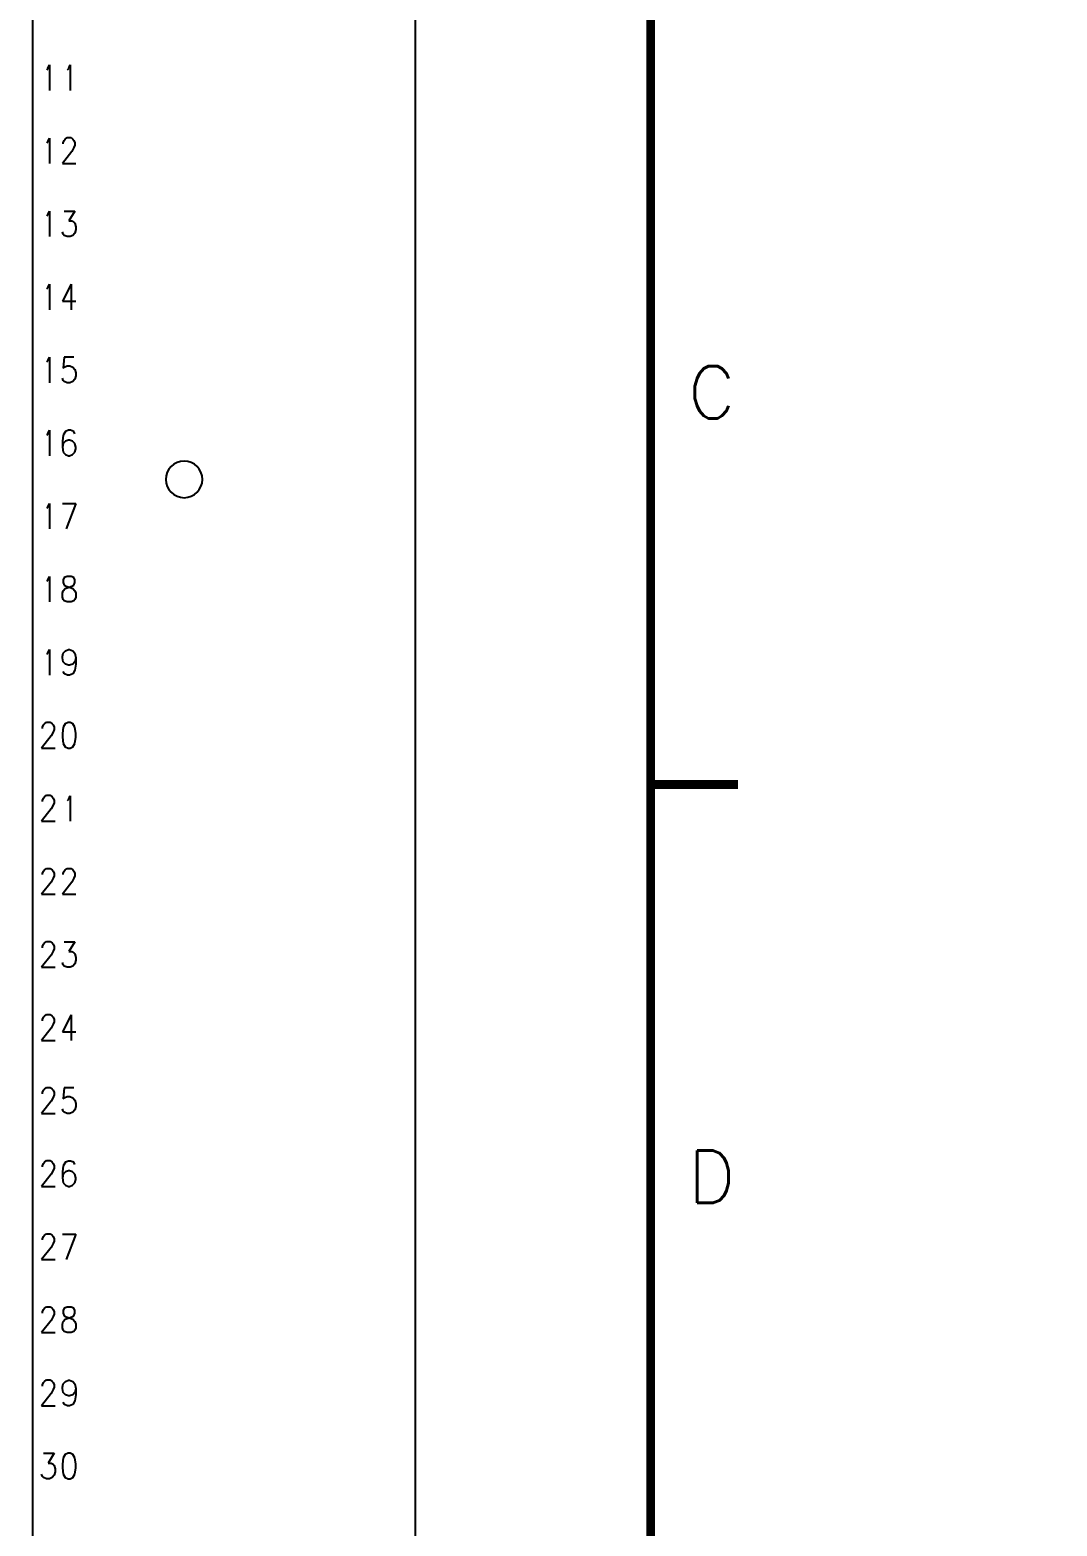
# Model space of a CAD drawing. Extents: x 295 to 953, y 10 to 290.
# Drawn here: x 846.4 to 905.3, y 107.5 to 193.3 of the extents above; entities that cross this region are included whole.
import ezdxf
from ezdxf.enums import TextEntityAlignment as Align

# ---------------------------------------------------------------- set-up
doc = ezdxf.new("R2010")
doc.units = 0
doc.header["$LTSCALE"] = 5
doc.header["$MEASUREMENT"] = 0
doc.layers.get('0').update_dxf_attribs({"linetype": 'CONTINUOUS', "lineweight": 25})
for name, color, linetype in [('13_C-SILK_GBR', 7, 'CONTINUOUS'), ('문자', 4, 'CONTINUOUS'), ('테두리', 3, 'CONTINUOUS')]:
    doc.layers.add(name, color=color, linetype=linetype)
doc.layers.add('6', color=6, linetype='CONTINUOUS', lineweight=13)
doc.styles.get("Standard").update_dxf_attribs({"font": 'simplex.shx'})
doc.styles.add('굴림체', font='')
doc.styles.get('굴림체').set_extended_font_data('GulimChe')

# ---------------------------------------------------------------- blocks, each defined once
blk = doc.blocks.new('C')
at = {"layer": '테두리'}
blk.add_line((405, 285), (405, 15), dxfattribs=at)
at = {"layer": '테두리', "const_width": 0.5}
for points in [[(15, 285), (15, 15), (405, 15), (405, 285), (15, 285)], [(410, 150), (405, 150)]]:
    blk.add_lwpolyline(points, dxfattribs=at)
at = {"layer": '문자'}
for s, p in [('C', (408.5, 172.5)), ('D', (408.5, 127.5))]:
    blk.add_text(s, height=3, dxfattribs=at).set_placement(p, align=Align.MIDDLE)

msp = doc.modelspace()

# ---------------------------------------------------------------- linework, layer by layer
at = {"layer": '13_C-SILK_GBR'}
for p, q in [((868.478, 88.3), (868.478, 246.7)), ((846.533, 98.2), (846.533, 236.8)), ((847.343, 191.001), (847.404, 191.069)), ((847.404, 191.069), (847.496, 191.27)), ((847.496, 191.27), (847.496, 189.808)), ((848.531, 191.001), (848.592, 191.069)), ((848.592, 191.069), (848.684, 191.27)), ((848.684, 191.27), (848.684, 189.808)), ((847.404, 186.878), (847.496, 187.079)), ((847.496, 187.079), (847.496, 185.617)), ((848.39, 187.011), (848.499, 187.102)), ((848.499, 187.102), (848.724, 187.102)), ((848.724, 187.102), (848.831, 187.011)), ((847.343, 186.81), (847.404, 186.878)), ((848.777, 186.315), (848.229, 185.617)), ((848.283, 186.81), (848.338, 186.945)), ((848.283, 186.742), (848.283, 186.81)), ((848.338, 186.945), (848.39, 187.011)), ((848.885, 186.539), (848.777, 186.315)), ((848.831, 187.011), (848.885, 186.945)), ((848.885, 186.945), (848.94, 186.81)), ((848.94, 186.675), (848.885, 186.539)), ((848.94, 186.81), (848.94, 186.675)), ((848.229, 185.617), (849.001, 185.617)), ((847.404, 182.687), (847.496, 182.888)), ((847.496, 182.888), (847.496, 181.426)), ((848.338, 182.888), (848.94, 182.888)), ((848.94, 182.888), (848.607, 182.325)), ((847.343, 182.619), (847.404, 182.687)), ((848.607, 182.325), (848.777, 182.325)), ((848.777, 182.325), (848.885, 182.259)), ((848.885, 182.259), (848.94, 182.192)), ((848.94, 182.192), (849.001, 181.989)), ((849.001, 181.989), (849.001, 181.83)), ((848.283, 181.561), (848.229, 181.697)), ((848.338, 181.494), (848.283, 181.561)), ((848.499, 181.426), (848.338, 181.494)), ((848.669, 181.426), (848.499, 181.426)), ((848.831, 181.494), (848.669, 181.426)), ((848.94, 181.629), (848.831, 181.494)), ((849.001, 181.83), (848.94, 181.629)), ((847.404, 178.496), (847.496, 178.697)), ((847.496, 178.697), (847.496, 177.235)), ((848.739, 178.697), (848.229, 177.73)), ((848.739, 178.697), (848.739, 177.235)), ((847.343, 178.428), (847.404, 178.496)), ((848.229, 177.73), (849.001, 177.73)), ((847.343, 174.237), (847.404, 174.305)), ((847.404, 174.305), (847.496, 174.506)), ((847.496, 174.506), (847.496, 173.044)), ((848.338, 174.506), (848.283, 173.877)), ((848.885, 174.506), (848.338, 174.506)), ((848.283, 173.877), (848.338, 173.943)), ((848.338, 173.943), (848.499, 174.011)), ((848.499, 174.011), (848.661, 174.011)), ((848.661, 174.011), (848.831, 173.943)), ((848.831, 173.943), (848.94, 173.81)), ((848.94, 173.81), (849.001, 173.607)), ((849.001, 173.448), (848.94, 173.247)), ((849.001, 173.607), (849.001, 173.448)), ((848.283, 173.179), (848.229, 173.315)), ((848.338, 173.112), (848.283, 173.179)), ((848.499, 173.044), (848.338, 173.112)), ((848.661, 173.044), (848.499, 173.044)), ((848.831, 173.112), (848.661, 173.044)), ((848.94, 173.247), (848.831, 173.112)), ((847.343, 170.046), (847.404, 170.114)), ((847.404, 170.114), (847.496, 170.315)), ((847.496, 170.315), (847.496, 168.853)), ((848.283, 170.046), (848.229, 169.686)), ((848.407, 170.247), (848.283, 170.046)), ((848.584, 170.315), (848.407, 170.247)), ((848.699, 170.315), (848.584, 170.315)), ((848.877, 170.247), (848.699, 170.315)), ((848.94, 170.114), (848.877, 170.247)), ((848.229, 169.686), (848.229, 169.348)), ((848.283, 169.551), (848.229, 169.348)), ((848.229, 169.348), (848.283, 169.056)), ((848.407, 169.686), (848.283, 169.551)), ((848.584, 169.752), (848.407, 169.686)), ((848.638, 169.752), (848.584, 169.752)), ((848.816, 169.686), (848.638, 169.752)), ((848.94, 169.551), (848.816, 169.686)), ((849.001, 169.348), (848.94, 169.551)), ((848.94, 169.056), (849.001, 169.257)), ((849.001, 169.257), (849.001, 169.348)), ((848.283, 169.056), (848.407, 168.921)), ((848.407, 168.921), (848.584, 168.853)), ((848.584, 168.853), (848.638, 168.853)), ((848.638, 168.853), (848.816, 168.921)), ((848.816, 168.921), (848.94, 169.056)), ((847.343, 165.855), (847.404, 165.923)), ((847.404, 165.923), (847.496, 166.124)), ((847.496, 166.124), (847.496, 164.662)), ((848.229, 166.124), (849.001, 166.124)), ((849.001, 166.124), (848.445, 164.662)), ((847.343, 161.664), (847.404, 161.732)), ((847.404, 161.732), (847.496, 161.933)), ((847.496, 161.933), (847.496, 160.471)), ((848.338, 161.865), (848.283, 161.732)), ((848.283, 161.732), (848.283, 161.596)), ((848.283, 161.596), (848.338, 161.438)), ((848.499, 161.933), (848.338, 161.865)), ((848.338, 161.438), (848.445, 161.37)), ((848.445, 161.37), (848.669, 161.304)), ((848.724, 161.933), (848.499, 161.933)), ((848.554, 161.304), (848.777, 161.37)), ((848.885, 161.865), (848.724, 161.933)), ((848.777, 161.37), (848.885, 161.438)), ((848.94, 161.732), (848.885, 161.865)), ((848.885, 161.438), (848.94, 161.596)), ((848.94, 161.596), (848.94, 161.732)), ((848.229, 160.966), (848.283, 161.101)), ((848.229, 160.742), (848.229, 160.966)), ((848.283, 160.606), (848.229, 160.742)), ((848.283, 161.101), (848.39, 161.237)), ((848.338, 160.539), (848.283, 160.606)), ((848.499, 160.471), (848.338, 160.539)), ((848.39, 161.237), (848.554, 161.304)), ((848.669, 161.304), (848.831, 161.237)), ((848.885, 160.539), (848.724, 160.471)), ((848.831, 161.237), (848.94, 161.101)), ((848.94, 160.606), (848.885, 160.539)), ((848.94, 161.101), (849.001, 160.966)), ((849.001, 160.742), (848.94, 160.606)), ((849.001, 160.966), (849.001, 160.742)), ((848.724, 160.471), (848.499, 160.471)), ((847.343, 157.473), (847.404, 157.541)), ((847.404, 157.541), (847.496, 157.742)), ((847.496, 157.742), (847.496, 156.28)), ((848.229, 157.338), (848.283, 157.541)), ((848.229, 157.27), (848.229, 157.338)), ((848.283, 157.046), (848.229, 157.27)), ((848.283, 157.541), (848.407, 157.674)), ((848.407, 156.91), (848.283, 157.046)), ((848.407, 157.674), (848.584, 157.742)), ((848.584, 157.742), (848.638, 157.742)), ((848.638, 157.742), (848.823, 157.674)), ((848.823, 157.674), (848.94, 157.541)), ((848.94, 157.046), (848.823, 156.91)), ((848.94, 157.541), (849.001, 157.27)), ((849.001, 157.27), (848.94, 157.046)), ((849.001, 157.27), (849.001, 156.91)), ((848.344, 156.348), (848.283, 156.483)), ((848.522, 156.28), (848.344, 156.348)), ((848.584, 156.843), (848.407, 156.91)), ((848.638, 156.28), (848.522, 156.28)), ((848.638, 156.843), (848.584, 156.843)), ((848.823, 156.91), (848.638, 156.843)), ((848.823, 156.348), (848.638, 156.28)), ((848.94, 156.551), (848.823, 156.348)), ((849.001, 156.91), (848.94, 156.551)), ((847.589, 152.787), (847.041, 152.089)), ((847.095, 153.282), (847.15, 153.417)), ((847.095, 153.214), (847.095, 153.282)), ((847.15, 153.417), (847.202, 153.483)), ((847.202, 153.483), (847.311, 153.574)), ((847.311, 153.574), (847.536, 153.574)), ((847.536, 153.574), (847.643, 153.483)), ((847.697, 153.011), (847.589, 152.787)), ((847.643, 153.483), (847.697, 153.417)), ((847.697, 153.417), (847.752, 153.282)), ((847.752, 153.147), (847.697, 153.011)), ((847.752, 153.282), (847.752, 153.147)), ((848.283, 153.282), (848.229, 152.922)), ((848.229, 152.922), (848.229, 152.719)), ((848.39, 153.483), (848.283, 153.282)), ((848.56, 153.551), (848.39, 153.483)), ((848.669, 153.551), (848.56, 153.551)), ((848.831, 153.483), (848.669, 153.551)), ((848.94, 153.282), (848.831, 153.483)), ((849.001, 152.922), (848.94, 153.282)), ((849.001, 152.719), (849.001, 152.922)), ((847.041, 152.089), (847.813, 152.089)), ((848.229, 152.719), (848.283, 152.36)), ((848.283, 152.36), (848.39, 152.157)), ((848.39, 152.157), (848.56, 152.089)), ((848.56, 152.089), (848.669, 152.089)), ((848.669, 152.089), (848.831, 152.157)), ((848.831, 152.157), (848.94, 152.36)), ((848.94, 152.36), (849.001, 152.719)), ((847.202, 149.292), (847.311, 149.383)), ((847.311, 149.383), (847.536, 149.383)), ((847.536, 149.383), (847.643, 149.292)), ((848.592, 149.159), (848.684, 149.36)), ((848.684, 149.36), (848.684, 147.898)), ((847.589, 148.596), (847.041, 147.898)), ((847.095, 149.091), (847.15, 149.226)), ((847.095, 149.023), (847.095, 149.091)), ((847.15, 149.226), (847.202, 149.292)), ((847.697, 148.82), (847.589, 148.596)), ((847.643, 149.292), (847.697, 149.226)), ((847.697, 149.226), (847.752, 149.091)), ((847.752, 148.956), (847.697, 148.82)), ((847.752, 149.091), (847.752, 148.956)), ((848.531, 149.091), (848.592, 149.159)), ((847.041, 147.898), (847.813, 147.898)), ((847.095, 144.9), (847.15, 145.035)), ((847.15, 145.035), (847.202, 145.101)), ((847.202, 145.101), (847.311, 145.192)), ((847.311, 145.192), (847.536, 145.192)), ((847.536, 145.192), (847.643, 145.101)), ((847.643, 145.101), (847.697, 145.035)), ((847.697, 145.035), (847.752, 144.9)), ((848.283, 144.9), (848.338, 145.035)), ((848.338, 145.035), (848.39, 145.101)), ((848.39, 145.101), (848.499, 145.192)), ((848.499, 145.192), (848.724, 145.192)), ((848.724, 145.192), (848.831, 145.101)), ((848.831, 145.101), (848.885, 145.035)), ((848.885, 145.035), (848.94, 144.9)), ((847.589, 144.405), (847.041, 143.707)), ((847.095, 144.832), (847.095, 144.9)), ((847.697, 144.629), (847.589, 144.405)), ((847.752, 144.765), (847.697, 144.629)), ((847.752, 144.9), (847.752, 144.765)), ((848.777, 144.405), (848.229, 143.707)), ((848.283, 144.832), (848.283, 144.9)), ((848.885, 144.629), (848.777, 144.405)), ((848.94, 144.765), (848.885, 144.629)), ((848.94, 144.9), (848.94, 144.765)), ((847.041, 143.707), (847.813, 143.707)), ((848.229, 143.707), (849.001, 143.707)), ((847.095, 140.709), (847.15, 140.844)), ((847.15, 140.844), (847.202, 140.91)), ((847.202, 140.91), (847.311, 141.001)), ((847.311, 141.001), (847.536, 141.001)), ((847.536, 141.001), (847.643, 140.91)), ((847.643, 140.91), (847.697, 140.844)), ((847.697, 140.844), (847.752, 140.709)), ((848.338, 140.978), (848.94, 140.978)), ((848.94, 140.978), (848.607, 140.415)), ((847.589, 140.214), (847.041, 139.516)), ((847.095, 140.641), (847.095, 140.709)), ((847.697, 140.438), (847.589, 140.214)), ((847.752, 140.574), (847.697, 140.438)), ((847.752, 140.709), (847.752, 140.574)), ((848.607, 140.415), (848.777, 140.415)), ((848.777, 140.415), (848.885, 140.349)), ((848.885, 140.349), (848.94, 140.282)), ((848.94, 140.282), (849.001, 140.079)), ((849.001, 139.92), (848.94, 139.719)), ((849.001, 140.079), (849.001, 139.92)), ((847.041, 139.516), (847.813, 139.516)), ((848.283, 139.651), (848.229, 139.787)), ((848.338, 139.584), (848.283, 139.651)), ((848.499, 139.516), (848.338, 139.584)), ((848.669, 139.516), (848.499, 139.516)), ((848.831, 139.584), (848.669, 139.516)), ((848.94, 139.719), (848.831, 139.584)), ((847.095, 136.518), (847.15, 136.653)), ((847.095, 136.45), (847.095, 136.518)), ((847.15, 136.653), (847.202, 136.719)), ((847.202, 136.719), (847.311, 136.81)), ((847.311, 136.81), (847.536, 136.81)), ((847.536, 136.81), (847.643, 136.719)), ((847.643, 136.719), (847.697, 136.653)), ((847.697, 136.653), (847.752, 136.518)), ((847.752, 136.518), (847.752, 136.383)), ((848.739, 136.787), (848.229, 135.82)), ((848.739, 136.787), (848.739, 135.325)), ((847.589, 136.023), (847.041, 135.325)), ((847.697, 136.247), (847.589, 136.023)), ((847.752, 136.383), (847.697, 136.247)), ((848.229, 135.82), (849.001, 135.82)), ((847.041, 135.325), (847.813, 135.325)), ((847.095, 132.327), (847.15, 132.462)), ((847.095, 132.259), (847.095, 132.327)), ((847.15, 132.462), (847.202, 132.528)), ((847.202, 132.528), (847.311, 132.619)), ((847.311, 132.619), (847.536, 132.619)), ((847.536, 132.619), (847.643, 132.528)), ((847.643, 132.528), (847.697, 132.462)), ((847.697, 132.462), (847.752, 132.327)), ((847.752, 132.192), (847.697, 132.056)), ((847.752, 132.327), (847.752, 132.192)), ((848.338, 132.596), (848.283, 131.967)), ((848.885, 132.596), (848.338, 132.596)), ((847.589, 131.832), (847.041, 131.134)), ((847.697, 132.056), (847.589, 131.832)), ((848.283, 131.269), (848.229, 131.405)), ((848.283, 131.967), (848.338, 132.033)), ((848.338, 132.033), (848.499, 132.101)), ((848.499, 132.101), (848.661, 132.101)), ((848.661, 132.101), (848.831, 132.033)), ((848.831, 132.033), (848.94, 131.9)), ((848.94, 131.337), (848.831, 131.202)), ((848.94, 131.9), (849.001, 131.697)), ((849.001, 131.538), (848.94, 131.337)), ((849.001, 131.697), (849.001, 131.538)), ((847.041, 131.134), (847.813, 131.134)), ((848.338, 131.202), (848.283, 131.269)), ((848.499, 131.134), (848.338, 131.202)), ((848.661, 131.134), (848.499, 131.134)), ((848.831, 131.202), (848.661, 131.134)), ((847.095, 128.136), (847.15, 128.271)), ((847.095, 128.068), (847.095, 128.136)), ((847.15, 128.271), (847.202, 128.337)), ((847.202, 128.337), (847.311, 128.428)), ((847.311, 128.428), (847.536, 128.428)), ((847.536, 128.428), (847.643, 128.337)), ((847.643, 128.337), (847.697, 128.271)), ((847.697, 128.271), (847.752, 128.136)), ((847.752, 128.001), (847.697, 127.865)), ((847.752, 128.136), (847.752, 128.001)), ((848.283, 128.136), (848.229, 127.776)), ((848.407, 128.337), (848.283, 128.136)), ((848.584, 128.405), (848.407, 128.337)), ((848.699, 128.405), (848.584, 128.405)), ((848.877, 128.337), (848.699, 128.405)), ((848.94, 128.204), (848.877, 128.337)), ((847.589, 127.641), (847.041, 126.943)), ((847.697, 127.865), (847.589, 127.641)), ((848.229, 127.776), (848.229, 127.438)), ((848.283, 127.641), (848.229, 127.438)), ((848.229, 127.438), (848.283, 127.146)), ((848.407, 127.776), (848.283, 127.641)), ((848.283, 127.146), (848.407, 127.011)), ((848.584, 127.842), (848.407, 127.776)), ((848.407, 127.011), (848.584, 126.943)), ((848.638, 127.842), (848.584, 127.842)), ((848.816, 127.776), (848.638, 127.842)), ((848.638, 126.943), (848.816, 127.011)), ((848.94, 127.641), (848.816, 127.776)), ((848.816, 127.011), (848.94, 127.146)), ((849.001, 127.438), (848.94, 127.641)), ((848.94, 127.146), (849.001, 127.347)), ((849.001, 127.347), (849.001, 127.438)), ((847.041, 126.943), (847.813, 126.943)), ((848.584, 126.943), (848.638, 126.943)), ((847.095, 123.945), (847.15, 124.08)), ((847.095, 123.877), (847.095, 123.945)), ((847.15, 124.08), (847.202, 124.146)), ((847.202, 124.146), (847.311, 124.237)), ((847.311, 124.237), (847.536, 124.237)), ((847.536, 124.237), (847.643, 124.146)), ((847.697, 123.674), (847.589, 123.45)), ((847.643, 124.146), (847.697, 124.08)), ((847.697, 124.08), (847.752, 123.945)), ((847.752, 123.81), (847.697, 123.674)), ((847.752, 123.945), (847.752, 123.81)), ((848.229, 124.214), (849.001, 124.214)), ((849.001, 124.214), (848.445, 122.752)), ((847.589, 123.45), (847.041, 122.752)), ((847.041, 122.752), (847.813, 122.752)), ((847.095, 119.754), (847.15, 119.889)), ((847.095, 119.686), (847.095, 119.754)), ((847.15, 119.889), (847.202, 119.955)), ((847.202, 119.955), (847.311, 120.046)), ((847.311, 120.046), (847.536, 120.046)), ((847.536, 120.046), (847.643, 119.955)), ((847.697, 119.483), (847.589, 119.259)), ((847.643, 119.955), (847.697, 119.889)), ((847.697, 119.889), (847.752, 119.754)), ((847.752, 119.619), (847.697, 119.483)), ((847.752, 119.754), (847.752, 119.619)), ((848.338, 119.955), (848.283, 119.822)), ((848.283, 119.822), (848.283, 119.686)), ((848.283, 119.686), (848.338, 119.528)), ((848.283, 119.191), (848.39, 119.327)), ((848.499, 120.023), (848.338, 119.955)), ((848.338, 119.528), (848.445, 119.46)), ((848.39, 119.327), (848.554, 119.394)), ((848.445, 119.46), (848.669, 119.394)), ((848.724, 120.023), (848.499, 120.023)), ((848.554, 119.394), (848.777, 119.46)), ((848.669, 119.394), (848.831, 119.327)), ((848.885, 119.955), (848.724, 120.023)), ((848.777, 119.46), (848.885, 119.528)), ((848.831, 119.327), (848.94, 119.191)), ((848.94, 119.822), (848.885, 119.955)), ((848.885, 119.528), (848.94, 119.686)), ((848.94, 119.686), (848.94, 119.822)), ((847.589, 119.259), (847.041, 118.561)), ((847.041, 118.561), (847.813, 118.561)), ((848.229, 119.056), (848.283, 119.191)), ((848.229, 118.832), (848.229, 119.056)), ((848.283, 118.696), (848.229, 118.832)), ((848.338, 118.629), (848.283, 118.696)), ((848.499, 118.561), (848.338, 118.629)), ((848.724, 118.561), (848.499, 118.561)), ((848.885, 118.629), (848.724, 118.561)), ((848.94, 118.696), (848.885, 118.629)), ((848.94, 119.191), (849.001, 119.056)), ((849.001, 118.832), (848.94, 118.696)), ((849.001, 119.056), (849.001, 118.832)), ((847.202, 115.764), (847.311, 115.855)), ((847.311, 115.855), (847.536, 115.855)), ((847.536, 115.855), (847.643, 115.764)), ((847.589, 115.068), (847.041, 114.37)), ((847.095, 115.563), (847.15, 115.698)), ((847.095, 115.495), (847.095, 115.563)), ((847.15, 115.698), (847.202, 115.764)), ((847.697, 115.292), (847.589, 115.068)), ((847.643, 115.764), (847.697, 115.698)), ((847.697, 115.698), (847.752, 115.563)), ((847.752, 115.428), (847.697, 115.292)), ((847.752, 115.563), (847.752, 115.428)), ((848.229, 115.428), (848.283, 115.631)), ((848.229, 115.36), (848.229, 115.428)), ((848.283, 115.136), (848.229, 115.36)), ((848.283, 115.631), (848.407, 115.764)), ((848.407, 115), (848.283, 115.136)), ((848.407, 115.764), (848.584, 115.832)), ((848.584, 114.933), (848.407, 115)), ((848.584, 115.832), (848.638, 115.832)), ((848.638, 115.832), (848.823, 115.764)), ((848.823, 115), (848.638, 114.933)), ((848.823, 115.764), (848.94, 115.631)), ((848.94, 115.136), (848.823, 115)), ((848.94, 115.631), (849.001, 115.36)), ((849.001, 115.36), (848.94, 115.136)), ((849.001, 115), (848.94, 114.641)), ((849.001, 115.36), (849.001, 115)), ((847.041, 114.37), (847.813, 114.37)), ((848.344, 114.438), (848.283, 114.573)), ((848.522, 114.37), (848.344, 114.438)), ((848.638, 114.37), (848.522, 114.37)), ((848.638, 114.933), (848.584, 114.933)), ((848.823, 114.438), (848.638, 114.37)), ((848.94, 114.641), (848.823, 114.438)), ((847.15, 111.641), (847.752, 111.641)), ((847.752, 111.641), (847.419, 111.078)), ((848.39, 111.573), (848.283, 111.372)), ((848.56, 111.641), (848.39, 111.573)), ((848.669, 111.641), (848.56, 111.641)), ((848.831, 111.573), (848.669, 111.641)), ((848.94, 111.372), (848.831, 111.573)), ((847.419, 111.078), (847.589, 111.078)), ((847.589, 111.078), (847.697, 111.012)), ((847.697, 111.012), (847.752, 110.945)), ((847.752, 110.945), (847.813, 110.742)), ((847.813, 110.742), (847.813, 110.583)), ((848.283, 111.372), (848.229, 111.012)), ((848.229, 111.012), (848.229, 110.809)), ((848.229, 110.809), (848.283, 110.45)), ((849.001, 111.012), (848.94, 111.372)), ((848.94, 110.45), (849.001, 110.809)), ((849.001, 110.809), (849.001, 111.012)), ((847.095, 110.314), (847.041, 110.45)), ((847.15, 110.247), (847.095, 110.314)), ((847.311, 110.179), (847.15, 110.247)), ((847.481, 110.179), (847.311, 110.179)), ((847.643, 110.247), (847.481, 110.179)), ((847.752, 110.382), (847.643, 110.247)), ((847.813, 110.583), (847.752, 110.382)), ((848.283, 110.45), (848.39, 110.247)), ((848.39, 110.247), (848.56, 110.179)), ((848.56, 110.179), (848.669, 110.179)), ((848.669, 110.179), (848.831, 110.247)), ((848.831, 110.247), (848.94, 110.45))]:
    msp.add_line(p, q, dxfattribs=at)
for start, end in [(0, 180), (180, 0)]:
    msp.add_arc((855.212, 167.5), 1.048, start, end, dxfattribs=at)

# ---------------------------------------------------------------- block references
msp.add_blockref('C', (476.978, 0))

# ---------------------------------------------------------------- texts
at = {"layer": '6', "color": 4, "insert": (905.282, 137.416), "char_height": 3, "width": 36.96202, "attachment_point": 4, "style": '굴림체'}
msp.add_mtext('{\\f굴림|b0|i0|c129;\\C7;', dxfattribs=at)

doc.saveas('drawing.dxf')
